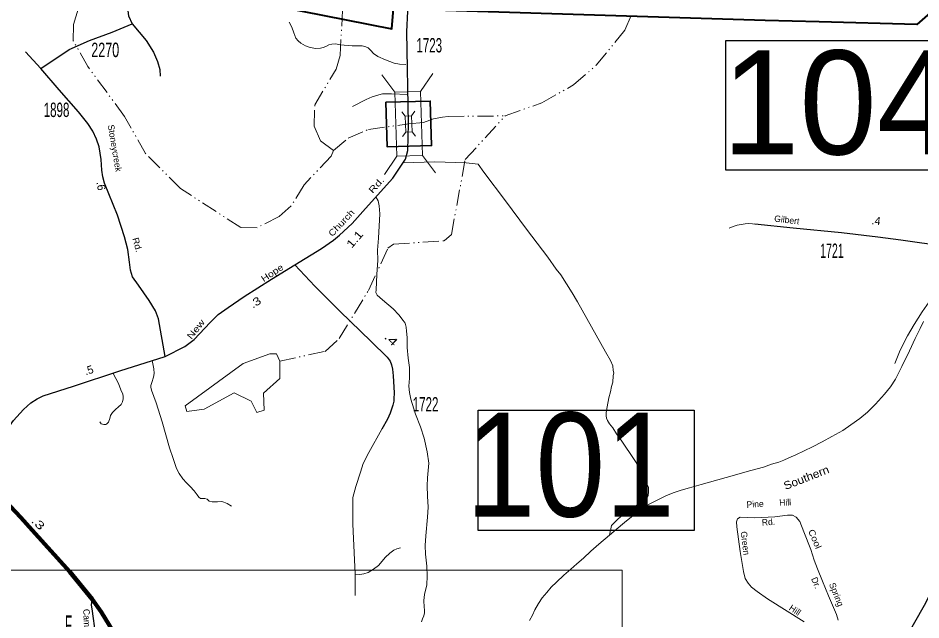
# Model space of a CAD drawing. Extents: x 583375 to 614032, y 233088 to 276691.
# Drawn here: x 602920 to 605740, y 251055 to 252935 of the extents above; entities that cross this region are included whole.
import ezdxf
from ezdxf.enums import TextEntityAlignment as Align

# ---------------------------------------------------------------- set-up
doc = ezdxf.new("R2010")
doc.units = 0
doc.header["$LTSCALE"] = 10
doc.linetypes.add('DASH_DOUBLE_DOT', pattern=[9.2, 5, -1.2, 0.3, -1.2, 0.3, -1.2])
doc.linetypes.add('LONG_DASHED', pattern=[7.5, 6, -1.5])
for name, color, linetype, lineweight in [('10', 7, 'Continuous', 40), ('11', 7, 'Continuous', 40), ('17', 7, 'Continuous', 13), ('22', 7, 'Continuous', 40), ('29', 7, 'Continuous', 120), ('31', 7, 'Continuous', 35), ('32', 7, 'Continuous', 25), ('35', 7, 'Continuous', 13), ('44', 7, 'Continuous', 13), ('50', 7, 'Continuous', 13), ('53', 7, 'Continuous', 40), ('56', 7, 'Continuous', 40), ('59', 7, 'DASH_DOUBLE_DOT', 13), ('63', 7, 'Continuous', 13)]:
    doc.layers.add(name, color=color, linetype=linetype, lineweight=lineweight)
doc.layers.add('14', color=7, linetype='Continuous')
doc.layers.add('8', color=7, linetype='Continuous')

msp = doc.modelspace()

# ---------------------------------------------------------------- linework, layer by layer
at = {"layer": '29'}
for points in [[(603151.71, 251119.99), (603082.53, 251205.84), (602964.38, 251335.93), (602929.3, 251375.68), (602792.33, 251518.9)], [(603288.29, 250901.24), (603270.02, 250934.35), (603179.72, 251080.61), (603151.71, 251119.99)]]:
    msp.add_lwpolyline(points, dxfattribs=at)
at = {"layer": '31', "lineweight": 25}
for points in [[(605130.48, 252864.78), (605852.53, 252864.78), (605852.53, 252460.16), (605130.48, 252460.16)], [(604357.46, 251709.99), (605031.38, 251709.99), (605031.38, 251334.27), (604357.46, 251334.27)]]:
    msp.add_lwpolyline(points, close=True, dxfattribs=at)
at = {"layer": '31'}
msp.add_lwpolyline([(604068.82, 252672), (604207.73, 252675.96), (604211.7, 252536.95), (604072.79, 252532.98)], close=True, dxfattribs=at)
at = {"layer": '32'}
for points in [[(604140.26, 252604.47), (604134.12, 252891.95), (604138.01, 252956.26), (604143.42, 252989.46), (604159.75, 253027.59), (604188.52, 253070.38), (604220.79, 253111.16), (604284.55, 253160.18), (604381.76, 253223.98), (604399.94, 253234.83), (604423.75, 253246.86), (604454.91, 253257.97), (604490.68, 253265.75), (604527.29, 253274.48), (604561.67, 253284.31), (604589.38, 253297.9), (604634.93, 253326.49), (604660.14, 253347.23), (604693.58, 253385.36), (604712.24, 253417.26), (604725.46, 253449.16)], [(603118.96, 253208.44), (603201, 253159.05), (603247.02, 253128.34), (603270.37, 253110.99), (603280.38, 253099.65), (603286.38, 253088.97), (603288.38, 253076.95), (603287.71, 253063.6), (603283.04, 253041.58), (603271.7, 253005.67), (603264.37, 252976.97), (603263.03, 252957.62), (603265.7, 252942.27), (603276.37, 252916.9)], [(602991.08, 252778.09), (603080.27, 252836.81), (603143.64, 252865.51), (603214.34, 252891.54), (603276.37, 252916.9)], [(603276.37, 252916.9), (603321.06, 252865.51), (603343.74, 252828.8), (603356.42, 252799.44), (603363.09, 252774.74), (603364.42, 252754.05)], [(603379.66, 251878.08), (603359.07, 251995.81), (603349.22, 252020.9), (603330.42, 252053.15), (603296.4, 252100.63), (603277.6, 252126.61), (603271.33, 252148.11), (603268.39, 252172.37), (603262.89, 252212.2), (603252.83, 252252.04), (603230.86, 252319.8), (603190.14, 252419.58), (603185.1, 252438.81), (603181.9, 252460.33), (603179.61, 252493.75), (603173.66, 252533.13), (603165.88, 252556.48), (603153.99, 252582.35), (603138.43, 252605.7), (603109.6, 252642.33), (603049.2, 252711.01), (602991.08, 252778.09)], [(603785.15, 252164.81), (603868.48, 252215.8), (603905.09, 252241.02), (603924.02, 252257.16), (603963.9, 252293.86), (604005.85, 252340.61), (604090.82, 252435.09), (604130.16, 252494.92), (604138.03, 252521.69), (604140.26, 252604.47)], [(605987.22, 252255.59), (605915.38, 252234.03), (605875.5, 252222.63), (605851.3, 252219.79), (605821.39, 252221.21), (605735.95, 252232.61), (605677.57, 252241.16), (605604.94, 252251.13), (605492.44, 252263.96), (605341.31, 252278.61), (605221.66, 252291.17)], [(603379.66, 251878.08), (603441.32, 251908.95), (603470.43, 251930.99), (603520, 251984.52), (603545.18, 252009.72), (603576.65, 252030.97), (603627, 252065.62), (603711.98, 252119.94), (603785.15, 252164.81)], [(603785.15, 252164.81), (603847.48, 252097.51), (603894.89, 252050.07), (603924.89, 252019.44), (604022.71, 251924.81), (604073.11, 251876.17), (604082.72, 251863.56), (604086.92, 251852.15), (604089.92, 251838.94), (604092.32, 251817.33), (604094.72, 251764.36), (604094.12, 251745.75), (604093.52, 251738.54), (604090.52, 251726.54), (604082.12, 251701.44), (604074.31, 251682.22), (604056.91, 251651.6)], [(602792.33, 251518.9), (602905.72, 251678.03), (602937.11, 251712.78), (602960.49, 251733.5), (602980.2, 251745.73), (602999.24, 251755.56), (603093.42, 251785.64), (603238.71, 251833.29), (603379.66, 251878.08)], [(605859.01, 251308.74), (605827.57, 251252.11), (605750.63, 251100.64), (605668.37, 250955.9), (605628.95, 250892.45), (605592.96, 250835.86), (605539.83, 250731.25), (605498.7, 250630.07), (605476.42, 250536.61), (605471.28, 250488.59), (605464.42, 250459.44), (605443.86, 250409.71), (605433.57, 250380.56), (605426.72, 250337.68), (605418.15, 250236.51), (605397.58, 250032.43), (605394.15, 249917.54), (605411.53, 249658.53)], [(603135.19, 250946.51), (603143.37, 250951.44), (603149.99, 250959.48), (603154.24, 250966.1), (603157, 250974.01), (603162, 250990.51), (603162, 251003.51), (603159.5, 251036.52), (603156, 251060.03), (603151.51, 251089.54), (603149.51, 251101.04), (603151.71, 251119.99)]]:
    msp.add_lwpolyline(points, dxfattribs=at)
at = {"layer": '35'}
for p, q in [((602991.08, 252778.09), (602944.2, 252830.14)), ((605225.45, 252291.68), (605229.63, 252291.03))]:
    msp.add_line(p, q, dxfattribs=at)
for points in [[(604131.54, 252789.75), (604111.71, 252790.96), (604094.88, 252794.44), (604067.6, 252804.32), (604044.38, 252814.77), (604030.45, 252824.06), (604022.32, 252833.36), (604013.61, 252842.07), (604006.65, 252845.56), (603995.04, 252848.46), (603964.27, 252848.46), (603926.54, 252851.94), (603911.45, 252854.27), (603900.42, 252853.69), (603891.13, 252851.36), (603881.26, 252846.14), (603873.71, 252843.23), (603865.01, 252841.49), (603849.91, 252840.33), (603832.5, 252843.23), (603818.57, 252848.46), (603804.06, 252857.17), (603795.35, 252864.14), (603788.38, 252872.27), (603782, 252889.12), (603775.03, 252907.12), (603766.91, 252922.81)], [(604137.27, 252696.78), (604086.37, 252698.67), (604058.34, 252697.97), (604047.36, 252695.64), (604026.1, 252689.09), (604007.64, 252680.44), (603964.89, 252658.94)], [(604122.04, 252482.97), (604221.5, 252486.2), (604320.35, 252483.12), (604357.5, 252478.82)], [(604575.19, 252188.44), (604508.07, 252275.67), (604442.88, 252364.16), (604375.21, 252453.77), (604357.5, 252478.82)], [(604037.95, 252376.31), (604045.01, 252364.76), (604048.25, 252348.52), (604050.2, 252323.84), (604046.31, 252247.84), (604043.06, 252210.17), (604043.71, 252178.99), (604041.11, 252134.17), (604038.52, 252086.37), (604037.87, 252077.92), (604042.41, 252070.13), (604058.64, 252055.19), (604091.74, 252027.26), (604109.27, 252007.78), (604123.55, 251990.24), (604129.39, 251982.44), (604132.64, 251969.97), (604133.94, 251956.98), (604135.89, 251937.5), (604135.24, 251906.32), (604138.48, 251873.19), (604143.03, 251844.09), (604142.38, 251810.32), (604140.43, 251785.64), (604143.03, 251766.15), (604146.92, 251745.36), (604161.2, 251697.95), (604177.43, 251657.94), (604188.47, 251622.86), (604197.55, 251579.99), (604203.4, 251544.92), (604199.5, 251498.67), (604197.55, 251473.99), (604198.85, 251442.16), (604200.8, 251407.74), (604199.5, 251376.24), (604193.66, 251318.43), (604191.71, 251287.9), (604192.36, 251260.62), (604196.9, 251223.6), (604198.2, 251191.77), (604196.9, 251165.14), (604189.76, 251135.13), (604187.82, 251116.29), (604189.11, 251095.51), (604189.76, 251086.41), (604189.76, 251077.32), (604187.82, 251068.23), (604183.27, 251059.13), (604180.68, 251049.39)], [(605141.29, 252278.91), (605154.07, 252284.36), (605165.68, 252288.02), (605191.25, 252292.93), (605202.86, 252293.48), (605225.45, 252291.68)], [(605888.38, 252225.51), (605888.38, 252186.89), (605879.81, 252164.58), (605847.22, 252132.83), (605804.34, 252092.5), (605772.61, 252059.03), (605743.45, 252017.84), (605718.58, 251978.36), (605697.99, 251942.32), (605674.84, 251897.7), (605658.54, 251856.51)], [(604767.84, 251320.24), (604773.5, 251350.23), (604794.49, 251371.21), (604812.78, 251387.06), (604855.45, 251416.32), (604878.68, 251429.73), (604885.42, 251437.05), (604887.85, 251443.75), (604889.68, 251455.31), (604889.04, 251469.36), (604884.17, 251480.91), (604879.96, 251494.96), (604859.81, 251532.15), (604844.57, 251556.53), (604806.17, 251613.89), (604789.07, 251636.45), (604777.52, 251654.8), (604767.12, 251668.18), (604761.64, 251677.93), (604758.62, 251685.25), (604757.37, 251693.2), (604757.4, 251703.57), (604759.84, 251721.24), (604765.35, 251748.71), (604770.81, 251768.15), (604773.89, 251784.61), (604777.52, 251798.08), (604779.38, 251817.56), (604781.23, 251827.35), (604778.77, 251834.63), (604778.19, 251848.68), (604770.26, 251865.72), (604755.02, 251893.18), (604667.24, 252048.75), (604650.75, 252076.76), (604615.39, 252133.55), (604601.37, 252151.2), (604575.19, 252188.44)], [(603339.07, 251865.18), (603344.74, 251839.08), (603345.21, 251824.99), (603343.34, 251813.72), (603338.64, 251796.82), (603335.36, 251787.9), (603334.89, 251782.73), (603337.24, 251772.87), (603351.31, 251733.43), (603370.08, 251674.27), (603382.28, 251633.42), (603393.55, 251592.8), (603404.81, 251559.47), (603415.13, 251528.48), (603423.34, 251512.23), (603435.07, 251495.8), (603446.34, 251483.12), (603457.6, 251471.85), (603470.27, 251458.24), (603479.65, 251446.03), (603485.28, 251438.98), (603489.98, 251434.29), (603497.48, 251434.29), (603503.58, 251434.76), (603511.09, 251432.41), (603517.66, 251426.31), (603526.58, 251424.43), (603543, 251424.43), (603556.61, 251424.9), (603563.18, 251423.02), (603573.74, 251418.98), (603587.34, 251410.53)], [(603217.98, 251825.27), (603233.93, 251793.35), (603241.02, 251773.85), (603248.08, 251760.52), (603249.02, 251753.01), (603248.55, 251745.5), (603246.2, 251736.11), (603242.45, 251728.59), (603234.47, 251720.61), (603225.09, 251712.63), (603215.23, 251703.24), (603209.6, 251693.38), (603206.79, 251684.46), (603203.03, 251673.19), (603197.4, 251668.02), (603194.12, 251665.21), (603188.49, 251665.21), (603180.04, 251668.02), (603176.29, 251673.66)], [(604056.91, 251651.6), (604015.73, 251578.62), (603998.62, 251544.38), (603989.41, 251516.72), (603974.93, 251471.95), (603965.72, 251437.7), (603965.72, 251403.46), (603965.72, 251354.73), (603970.98, 251242.79), (603972.73, 251198.47)], [(605375.06, 251049.7), (605261.19, 251121.34), (605228.41, 251143.79), (605211.15, 251157.6), (605200.8, 251169.68), (605191.31, 251184.36), (605186.13, 251206.8), (605175.78, 251268.96), (605165.43, 251345.78), (605164.57, 251362.18), (605167.15, 251370.82), (605175.78, 251376), (605221.5, 251374.27), (605283.62, 251376.86), (605323.3, 251382.04), (605338.83, 251382.04), (605350.91, 251376), (605362.12, 251363.05), (605374.2, 251330.25), (605395.77, 251275), (605406.12, 251242.2), (605417.34, 251215.44), (605432.86, 251176.59), (605450.98, 251130.84), (605476.86, 251072.14), (605482.04, 251054.88)], [(603972.73, 251198.47), (603987.96, 251197.24), (604000.4, 251199.16), (604013.33, 251203.47), (604030.56, 251213.53), (604046.36, 251225.5), (604057.37, 251239.39), (604066.94, 251250.41), (604081.3, 251264.3), (604093.75, 251272.92), (604103.32, 251277.71), (604114.33, 251280.58)], [(603972.73, 251198.47), (603973.61, 251176.15), (603973.61, 251131.37)]]:
    msp.add_lwpolyline(points, dxfattribs=at)
at = {"layer": '44'}
for points in [[(605747.88, 251986.94), (605737.51, 251965.63), (605721.66, 251933.93), (605704.57, 251896.14), (605680.12, 251846.76), (605660.61, 251807.72), (605644.73, 251783.33), (605626.44, 251760.17), (605598.4, 251729.72), (605573.38, 251704.69), (605549.6, 251684), (605521.5, 251664.46), (605495.87, 251647.42), (605461.76, 251628.55), (605431.83, 251612.1), (605401.93, 251596.25), (605375.72, 251583.44), (605349.47, 251571.28), (605327.53, 251561.5), (605311.68, 251554.21), (605295.83, 251548.12), (605273.88, 251541.44), (605248.83, 251532.88), (605209.2, 251522.51), (605131.75, 251500.63), (605053.66, 251478.1), (605017.06, 251467.74), (604990.81, 251460.43), (604968.9, 251453.14), (604945.12, 251444), (604920.71, 251431.81), (604898.09, 251420.25), (604879.81, 251410.5), (604863.35, 251398.89), (604841.4, 251381.85), (604813.94, 251359.29), (604788.31, 251337.99), (604766.97, 251319.73), (604734.63, 251291.66), (604709.61, 251269.74), (604685.8, 251248.41), (604665.68, 251230.09), (604646.79, 251213.66), (604624.84, 251194.76), (604601.65, 251173.43), (604585.77, 251157.58), (604571.71, 251141.12), (604557.69, 251124.02), (604545.53, 251106.34)], [(604545.53, 251106.34), (604534.5, 251086.86), (604526.6, 251070.41), (604518.04, 251053.91)]]:
    msp.add_lwpolyline(points, dxfattribs=at)
at = {"layer": '50'}
for p, q in [((604097.42, 252703.29), (604056.23, 252757.49)), ((604177.39, 252705.57), (604215.42, 252762.04)), ((604065.11, 252446.91), (604103.13, 252503.37)), ((604224.29, 252451.45), (604183.1, 252505.66))]:
    msp.add_line(p, q, dxfattribs=at)
at = {"layer": '50', "linetype": 'LONG_DASHED'}
for p, q in [((604129.55, 252629.18), (604119.26, 252642.73)), ((604149.55, 252629.75), (604159.05, 252643.86)), ((604121.47, 252565.08), (604130.98, 252579.2)), ((604161.27, 252566.22), (604150.97, 252579.77))]:
    msp.add_line(p, q, dxfattribs=at)
at = {"layer": '50'}
msp.add_lwpolyline([(604097.42, 252703.29), (604103.13, 252503.37), (604183.1, 252505.66), (604177.39, 252705.57)], close=True, dxfattribs=at)
at = {"layer": '50', "linetype": 'LONG_DASHED'}
msp.add_lwpolyline([(604129.55, 252629.18), (604130.98, 252579.2), (604150.97, 252579.77), (604149.55, 252629.75)], close=True, dxfattribs=at)
at = {"layer": '53'}
msp.add_lwpolyline([(602296.59, 253294.06), (603311.31, 253294.06), (603311.31, 253055.22), (604087.28, 252901.68), (604095.81, 253004.04), (604129.92, 253038.16), (604164.02, 253089.34), (604215.19, 253123.46), (604121.39, 253447.6), (604112.86, 254044.7), (603874.1, 254036.17), (603643.87, 254462.66), (603643.87, 254138.53), (603166.35, 254138.53), (603174.88, 254556.49), (602757.05, 254556.49), (602757.05, 254360.3), (602168.68, 254360.3), (602297.66, 253291.93)], dxfattribs=at)
at = {"layer": '56'}
msp.add_lwpolyline([(606980.79, 254012.88), (605727, 252915.15), (605422.69, 252923.22), (605253.12, 252927.58), (602356.79, 253019.2), (600897.41, 253065.11), (600346.7, 253084.8), (599372.07, 252973.73), (598359.13, 252855.31)], dxfattribs=at)
at = {"layer": '59'}
for points in [[(603905.5, 252521.59), (603864.94, 252551.44), (603844.81, 252597.88), (603847.25, 252663.81), (603913.38, 252775.5), (603926.19, 252818.25), (603936.25, 253006.06)], [(603905.5, 252521.59), (603897.88, 252503.73), (603814.06, 252414.45), (603773.5, 252348.27), (603735.38, 252315.05), (603666.81, 252280.45), (603615.94, 252280.48), (603428.19, 252402.36), (603318.75, 252511.61), (603252.88, 252628), (603138.62, 252783.38), (603092.88, 252864.33), (603093.19, 252915.34), (603113.31, 252980.94)], [(604441.62, 252629.64), (604555.94, 252670.3), (604655, 252726.27), (604726.31, 252787.83), (604815, 252897.03), (604838.19, 252949.58)], [(603737.56, 251863.89), (603879.88, 251894), (603923.19, 251934.11), (604014.62, 252084.27), (604075.56, 252216.05), (604093.25, 252228.67), (604250.81, 252239.45), (604273.69, 252258.98), (604316.94, 252493.16), (604441.62, 252629.64)], [(603905.5, 252521.59), (603951.19, 252559.67), (604014.88, 252587.38), (604140.26, 252604.47), (604186.21, 252609.14), (604217.37, 252620.83), (604246.1, 252625.7), (604263.14, 252627.65), (604441.62, 252629.64)]]:
    msp.add_lwpolyline(points, dxfattribs=at)
at = {"layer": '59', "linetype": 'Continuous'}
msp.add_lwpolyline([(603737.56, 251863.89), (603727.5, 251886.11), (603707.06, 251886.53), (603623.25, 251856.23), (603442.81, 251723.91), (603448, 251705.81), (603501.31, 251713.72), (603595.19, 251764.8), (603648.56, 251738.69), (603666.19, 251703.31), (603689.06, 251710.86), (603686.62, 251763.92), (603737.56, 251809.89)], close=True, dxfattribs=at)
at = {"layer": '63'}
msp.add_lwpolyline([(602879.18, 251210.46), (604807.54, 251210.46), (604807.54, 248637.44), (602879.18, 248637.44)], close=True, dxfattribs=at)

# ---------------------------------------------------------------- texts
at = {"layer": '10'}
for s, rotation, p in [('Pine', 3.86, (605222.84, 251407.02)), ('Hill', 1.69, (605316.25, 251412.31)), ('Rd.', 3.86, (605264.52, 251351.21)), ('Green', 277.131, (605181.32, 251293.82)), ('Dr.', 293.094, (605403.53, 251167.45)), ('Spring', 291.683, (605466.94, 251131.04)), ('Hill', 326.23, (605341.47, 251077.83))]:
    msp.add_text(s, height=20, rotation=rotation, dxfattribs=at).set_placement(p, align=Align.CENTER)
at = {"layer": '10', "width": 1.15}
msp.add_text('Cool', height=20, rotation=293.094, dxfattribs=at).set_placement((605399.73, 251304.15), align=Align.CENTER)
at = {"layer": '11'}
for s, rotation, p in [('Stoneycreek', 279.648, (603212.86, 252527)), ('Gilbert', 353.225, (605320.09, 252294.99)), ('Camp', 272.195, (603125.41, 251053.67))]:
    msp.add_text(s, height=20, rotation=rotation, dxfattribs=at).set_placement(p, align=Align.CENTER)
for s, rotation, width, p in [('Rd.', 47.99, 1.35, (604046.67, 252406.63)), ('Church', 46.615, 1.2, (603937.33, 252288.43)), ('Rd.', 285.926, 1.1, (603283.24, 252224.41)), ('Hope', 33.4, 1.2, (603719.65, 252130.83)), ('New', 50.873, 1.3, (603483.58, 251957.11))]:
    msp.add_text(s, height=20, rotation=rotation, dxfattribs=dict(at, width=width)).set_placement(p, align=Align.CENTER)
at = {"layer": '14', "width": 1.1}
msp.add_text('Southern', height=25, rotation=21.387, dxfattribs=at).set_placement((605386.65, 251488.27), align=Align.CENTER)
at = {"layer": '17'}
for s, rotation, p in [('.6', 279.648, (603167.65, 252408.72)), ('.4', 353.225, (605598.76, 252289.89)), ('.5', 18.104, (603145.42, 251823.62))]:
    msp.add_text(s, height=25, rotation=rotation, dxfattribs=at).set_placement(p, align=Align.CENTER)
for s, rotation, width, p in [('1.1', 49.164, 1.25, (603981.26, 252236.31)), ('.3', 32.719, 1.25, (603668.02, 252036.68)), ('.4', 315.677, 1.5, (604076.93, 251922.44)), ('.3', 315.198, 1.5, (602974.55, 251348.11))]:
    msp.add_text(s, height=25, rotation=rotation, dxfattribs=dict(at, width=width)).set_placement(p, align=Align.CENTER)
at = {"layer": '22', "width": 0.45}
msp.add_text('F', height=60, dxfattribs=at).set_placement((603077.88, 251009.56), align=Align.CENTER)
at = {"layer": '31'}
msp.add_text('104', height=325, dxfattribs=at).set_placement((605118.61, 252509.1))
at = {"layer": '31', "width": 0.9}
msp.add_text('101', height=325, dxfattribs=at).set_placement((604318.77, 251378.05))
at = {"layer": '8'}
for s, width, p in [('1723', 0.6, (604204.5, 252827.7)), ('2270', 0.65, (603192.7, 252813.31)), ('1898', 0.6, (603040.63, 252626)), ('1721', 0.55, (605462.11, 252185.97)), ('1722', 0.6, (604193.07, 251706.33))]:
    msp.add_text(s, height=45, dxfattribs=dict(at, width=width)).set_placement(p, align=Align.CENTER)

doc.saveas('drawing.dxf')
